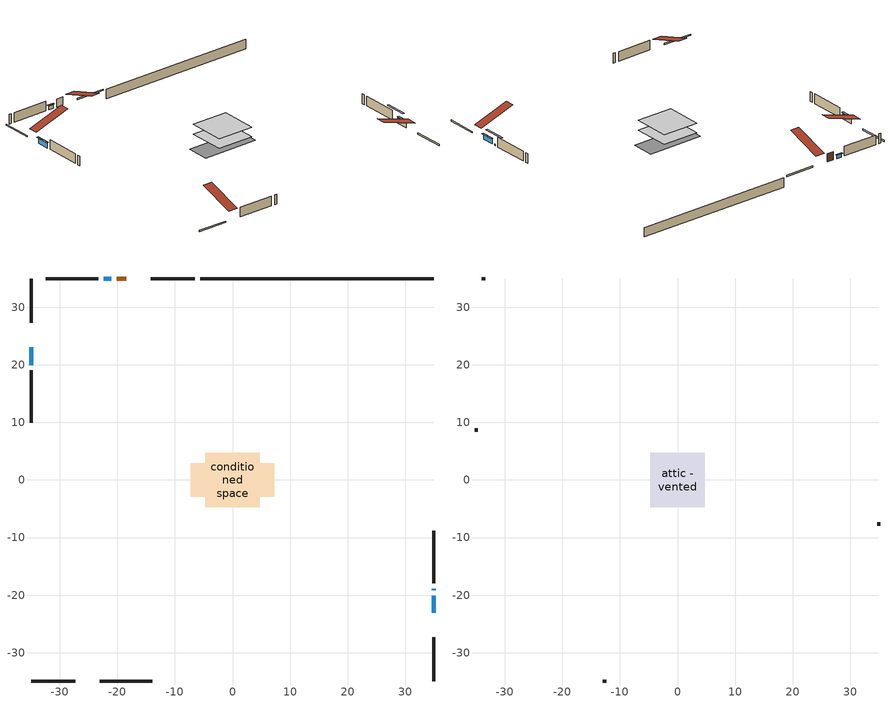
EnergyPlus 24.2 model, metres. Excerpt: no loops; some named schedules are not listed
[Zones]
conditioned space
 floor adiabatic (AdiabaticFloorConstruction): -4.74,-4.74 -4.74,4.74 4.74,4.74 4.74,-4.74 z0.76
 floor foundation (Slab1 construction): -7.25,-2.88 -7.25,2.88 7.25,2.88 7.25,-2.88 z-1.6
 wall outside (RimJoist1 construction): -6.56,34.91 -14.16,34.91 / -34.91,-34.91 -27.31,-34.91 / -34.91,34.91 -34.91,27.31 / 34.91,-34.91 34.91,-27.31 z0.76:1.06
 wall outside (AdiabaticWallConstruction 1): -18.44,34.91 -20.14,34.91 z0.76:2.79
 wall outside (AdiabaticWallConstruction): 34.91,-23.03 34.91,-20.08 z0.76:2.06; -21.07,34.91 -22.4,34.91 z0.76:1.63; -34.91,23.03 -34.91,19.95 z0.76:2.11; 34.91,-19.16 34.91,-18.88 z0.76:1.13
 wall outside (Wall1 construction): -23.32,34.91 -32.43,34.91 / -23.03,-34.91 -13.92,-34.91 / -34.91,19.02 -34.91,9.91 / 34.91,-17.95 34.91,-8.84 z0.76:3.2
 wall foundation (FoundationWall1 construction): -5.63,34.91,-1.6 -5.63,34.91,0.76 30.85,34.91,0.76 30.85,34.91,0.74 34.91,34.91,0.74 34.91,34.91,-1.6
 window (WindowConstruction): 34.91,-23.03 34.91,-20.08 z0.76:2.06
 window (WindowConstruction 1): -21.07,34.91 -22.39,34.91 z0.76:1.63
 window (WindowConstruction 2): -34.91,23.03 -34.91,19.95 z0.76:2.11
 window (WindowConstruction 3): 34.91,-19.16 34.91,-18.88 z0.76:1.12
 door (Door): -18.44,34.91 -20.14,34.91 z0.76:2.79
 ceiling adiabatic (AdiabaticFloorConstruction): 4.74,-4.74 4.74,4.74 -4.74,4.74 -4.74,-4.74 z0.76
attic - vented
 floor to conditioned space (Floor1 construction Reversed): -4.71,-4.71 -4.71,4.71 4.71,4.71 4.71,-4.71 z3.2
 wall outside (Wall2 construction): -33.36,34.91 -33.98,34.91 / -12.99,-34.91 -12.37,-34.91 / -34.91,8.98 -34.91,8.36 / 34.91,-7.92 34.91,-7.3 z0.76:3.2
 roof outside (Roof1 construction): -17.51,34.91,3.2 -17.51,25.73,6.26 -15.09,25.73,6.26 -15.09,34.91,3.2; -23.96,-34.91,3.2 -23.96,-25.73,6.26 -26.38,-25.73,6.26 -26.38,-34.91,3.2; -34.91,23.96,3.2 -25.73,23.96,6.26 -25.73,26.38,6.26 -34.91,26.38,3.2; 34.91,-23.96,3.2 25.73,-23.96,6.26 25.73,-26.38,6.26 34.91,-26.38,3.2
shading: 34.91,-19.88 34.91,-23.23 35.32,-23.23 35.32,-19.88 z2.26; -22.6,34.91 -20.87,34.91 -20.87,35.32 -22.6,35.32 z1.83; -34.91,19.75 -34.91,23.23 -35.32,23.23 -35.32,19.75 z2.31; 34.91,-16.24 34.91,-21.8 35.32,-21.8 35.32,-16.24 z3.76
[Building]
Building 1: Terrain=Suburbs
[Site:Location]
Winnipeg Intl AP_MB: Latitude {deg}=49.91; Longitude {deg}=-97.24; Time Zone {hr}=-6; Elevation {m}=239; Keep Site Location Information=Yes
[Site:GroundTemperature:Shallow]
-2.46526, -5.11642, -5.32873, -4.07063, 0.979979, 6.00706, 10.3653, 13.1261, 13.3606, 11.1152, 6.8681, 1.99523
[Site:WaterMainsTemperature]
Calculation Method=Schedule; Temperature Schedule=mains temperature schedule
[Material] Roughness=Rough; Thermal Absorptance=0.9
Name | Thickness {m} | Conductivity {W/m-K} | Density {kg/m3} | Specific Heat {J/kg-K} | Solar Absorptance | Visible Absorptance
asphalt or fiberglass shingles | 0.00635 | 0.162714 | 1121.4 | 1465.45 | 0.84 | 0.84
ceiling loosefill ins | 0.254 | 0.0480833 | 16.02 | 1046.75 | 0.7 | 0.7
ceiling stud and cavity | 0.1397 | 0.161582 | 65.682 | 1177.47 | 0.7 | 0.7
concrete 4.0 in. | 0.1016 | 1.803125 | 2242.8 | 837.4 | 0.7 | 0.7
concrete 8.0 in. | 0.2032 | 1.803125 | 2242.8 | 837.4 | 0.7 | 0.7
door material | 0.04445 | 0.053851 | 512.64 | 1214.23 | 0.7 | 0.7
exterior vertical ins | 0.0369022 | 0.029427 | 32.04 | 1214.23 | 0.7 | 0.7
floor covering | 0.0127 | 0.0433444 | 54.468 | 1339.84 | 0.6 | 0.6
floor rigid ins; wall rigid ins 1 | 0.512978 | 0.029427 | 32.04 | 1214.23 | 0.7 | 0.7
floor stud and cavity | 0.1397 | 1.75129 | 37.0049 | 1207.88 | 0.7 | 0.7
furniture material conditioned space 1 | 0.1524 | 0.115458 | 640.8 | 1214.23 | 0.6 | 0.6
gypsum board | 0.0127 | 0.160291 | 801 | 837.4 | 0.6 | 0.6
gypsum board 1 | 0.0127 | 0.160291 | 801 | 837.4 | 0.7 | 0.7
osb sheathing 0.5 in. | 0.0127 | 0.115458 | 512.64 | 1214.23 | 0.7 | 0.7
osb sheathing 0.75 in. | 0.01905 | 0.115458 | 512.64 | 1214.23 | 0.7 | 0.7
osb sheathing 2.0 in. | 0.0508 | 0.115458 | 512.64 | 1214.23 | 0.7 | 0.7
rim joist stud and cavity | 0.0508 | 0.0448274 | 125.044 | 1163.47 | 0.6 | 0.6
wall rigid ins | 0.051816 | 0.029427 | 32.04 | 1214.23 | 0.7 | 0.7
wall stud and cavity | 0.1397 | 0.218567 | 139.0536 | 1170.24 | 0.7 | 0.7
wall stud and cavity 1 | 0.0889 | 6.1454 | 50.32683 | 1063.81 | 0.6 | 0.6
wall stud and cavity 2 | 0.0889 | 0.380278 | 52.3479 | 1209.89 | 0.7 | 0.7
wall stud and cavity 3 | 0.0889 | 0.391764 | 83.0341 | 1211.67 | 0.7 | 0.7
wood siding | 0.0254 | 0.102417 | 544.68 | 1172.36 | 0.4 | 0.4
wood siding 1 | 0.00254 | 0.102417 | 544.68 | 1172.36 | 0.4 | 0.4
wood siding 2; wood siding 3; wood siding 4 | 0.0254 | 0.102417 | 544.68 | 1172.36 | 0.7 | 0.7
[WindowMaterial:SimpleGlazingSystem]
Name | U-Factor {W/m2-K} | Solar Heat Gain Coefficient
WindowMaterial | 1.82093 | 0.55
WindowMaterial 1 | 1.975944 | 0.52
WindowMaterial 2 | 1.80617 | 0.56
WindowMaterial 3 | 3.26258 | 0.43
[Construction]
AdiabaticFloorConstruction: floor stud and cavity, floor rigid ins, osb sheathing 0.75 in., floor covering
AdiabaticWallConstruction: wood siding 3, wall rigid ins 1, wall stud and cavity 2, gypsum board
AdiabaticWallConstruction 1: wood siding 4, wall rigid ins 1, wall stud and cavity 2, gypsum board
Door: door material
Floor1 construction Reversed: gypsum board, ceiling stud and cavity, ceiling loosefill ins
FoundationWall1 construction: concrete 8.0 in., gypsum board 1
furniture construction conditioned space 1: furniture material conditioned space 1
PartitionWallConstruction: gypsum board, wall stud and cavity 3, gypsum board
RimJoist1 construction: wood siding 2, osb sheathing 2.0 in., rim joist stud and cavity
Roof1 construction: asphalt or fiberglass shingles
Slab1 construction: concrete 4.0 in.
Wall1 construction: wood siding, wall rigid ins, osb sheathing 0.5 in., wall stud and cavity, gypsum board
Wall2 construction: wood siding 1, wall stud and cavity 1
WindowConstruction: WindowMaterial
WindowConstruction 1: WindowMaterial 1
WindowConstruction 2: WindowMaterial 2
WindowConstruction 3: WindowMaterial 3
[Zone] Multiplier=1; Part of Total Floor Area=Yes
Name | Volume {m3}
attic - vented | 44.0881
conditioned space | 433.1
[Space]
Name | Zone | Volume {m3}
attic - vented 1 | attic - vented | 44.0881
conditioned space 1 | conditioned space | 433.1
[ZoneInfiltration:EffectiveLeakageArea]
infil attic - vented 1: Zone or Space=attic - vented 1; Schedule=Always On Discrete; Effective Air Leakage Area {cm2}=2959.33; Stack Coefficient=0.000382288; Wind Coefficient=1.32104e-05
[ZoneMixing]
whole house fan mix: Zone or Space=attic - vented; Schedule=Always On Continuous; Design Flow Rate Calculation Method=Flow/Zone; Design Flow Rate {m3/s}=0; Source Zone or Space=conditioned space
[SurfaceProperty:ExposedFoundationPerimeter]
Slab1: Exposed Perimeter Calculation Method=TotalExposedPerimeter; Total Exposed Perimeter {m}=40.538
[InternalMass] Zone or ZoneList=conditioned space; Space or SpaceList=conditioned space 1
Name | Construction | Surface Area {m2}
furniture mass conditioned space 1 | furniture construction conditioned space 1 | 69.3198
partition wall mass | PartitionWallConstruction | 173.299
[Lights]
interior lighting: Zone or ZoneList or Space or SpaceList=conditioned space 1; Schedule=interior lighting schedule; Design Level Calculation Method=LightingLevel; Lighting Level {W}=343.2; Return Air Fraction=0; Fraction Radiant=0.6; Fraction Visible=0.2; Fraction Replaceable=1
[People]
occupants: Zone or ZoneList or Space or SpaceList=conditioned space 1; Number of People Schedule=occupants schedule; Number of People Calculation Method=People; Number of People=3; Fraction Radiant=0.314171; Sensible Heat Fraction=0.56303; Activity Level Schedule=occupants activity schedule; Carbon Dioxide Generation Rate {m3/s-W}=0; Enable ASHRAE 55 Comfort Warnings=No; Mean Radiant Temperature Calculation Type=EnclosureAveraged
[ElectricEquipment] Zone or ZoneList or Space or SpaceList=conditioned space 1; Design Level Calculation Method=EquipmentLevel
Name | Schedule | Design Level {W} | Fraction Latent | Fraction Radiant | Fraction Lost
clothes dryer | clothes dryer schedule | 140.772 | 0.015 | 0.081 | 0.85
clothes washer | clothes washer schedule | 32.1985 | 0.03 | 0.162 | 0.7
cooking range | cooking range schedule | 215.147 | 0.08 | 0.432 | 0.2
dishwasher | dishwasher schedule | 66.8632 | 0.3 | 0.18 | 0.4
fridge | fridge schedule | 72.9452 | 0 | 0.6 | 0
mech vent house fan | mech vent house fan schedule | 0 | 0 | 0 | 1
mech vent house fan cfis | mech vent house fan cfis schedule | 0 | 0 | 0 | 0
misc plug loads | misc plug loads schedule | 494.7 | 0.045 | 0.513 | 0.1
whole house fan | Always On Discrete | 0 | 0 | 0 | 1
[OtherEquipment] Zone or ZoneList or Space or SpaceList=conditioned space 1; Design Level Calculation Method=EquipmentLevel
Name | Fuel Type | Schedule | Design Level {W} | Fraction Latent | Fraction Radiant | Fraction Lost
clothes dryer 1 | Electricity | clothes dryer schedule | 0 | 0.015 | 0.081 | 0.85
cooking range 1 | Electricity | cooking range schedule | 0 | 0.08 | 0.432 | 0.2
general water use latent | None | general water use schedule | 62.594 | 1 | 0 | 0
general water use sensible | None | general water use schedule | -61.6891 | 0 | 0.6 | 0
mech vent house fan latent load | None | Always On Discrete | 0 | 1 | 0 | 0
mech vent house fan sensible load | None | Always On Discrete | 0 | 0 | 0 | 0
water heater energy adjustment1 | NaturalGas | Always On Discrete | 0.01 | 0 | 0 | 1
[ZoneInfiltration:DesignFlowRate] Zone or ZoneList or Space or SpaceList=conditioned space 1; Schedule=Always On Discrete; Design Flow Rate Calculation Method=Flow/Zone; Design Flow Rate {m3/s}=0
infil flow; natural vent flow; whole house fan flow
[AvailabilityManager:Scheduled]
central ac and furnace airloop Availability Manager: Schedule=Always On Discrete
[Foundation:Kiva]
Foundation Kiva 1: Initial Indoor Air Temperature {C}=21; Wall Height Above Grade {m}=0.760019; Wall Depth Below Slab {m}=0.2032; Custom Block Material Name 1=exterior vertical ins; Custom Block Depth 1 {m}=2.36001; Custom Block X Position 1 {m}=0.2159; Custom Block Z Position 1 {m}=0
[Foundation:Kiva:Settings]
Soil Conductivity {W/m-K}=0.849921; Soil Density {kg/m3}=1842.3; Soil Specific Heat {J/kg-K}=418.7; Ground Solar Absorptivity=0.9; Ground Thermal Absorptivity=0.9; Ground Surface Roughness {m}=0.03; Far-Field Width {m}=40; Deep-Ground Boundary Condition=ZeroFlux; Deep-Ground Depth {m}=40; Minimum Cell Dimension {m}=0.2; Maximum Cell Growth Coefficient=3; Simulation Timestep=Timestep
[Exterior:Lights]
exterior lighting: Schedule=exterior lighting schedule; Design Level {W}=75.6
[EnergyManagementSystem:GlobalVariable]
central_ac_and_furnace_airloop_Fan_RTF
infil_program_Qfan
infil_program_Qinf
natural_vent_program_Qnv
natural_vent_program_Qwhf
[EnergyManagementSystem:Sensor]
Name | Output:Variable or Output:Meter Index Key | Output:Variable or Output:Meter
airflow_gain | infil flow | Infiltration Sensible Heat Gain Energy
airflow_gain_1 | natural vent flow | Infiltration Sensible Heat Gain Energy
airflow_gain_2 | whole house fan flow | Infiltration Sensible Heat Gain Energy
airflow_loss | infil flow | Infiltration Sensible Heat Loss Energy
airflow_loss_1 | natural vent flow | Infiltration Sensible Heat Loss Energy
airflow_loss_2 | whole house fan flow | Infiltration Sensible Heat Loss Energy
clg_load_cond |  | Cooling:EnergyTransfer:Zone:CONDITIONED SPACE
clg_sp_s; clg_sp_s_1 | cooling setpoint | Schedule Value
clothes_dryer_exhaust_0_sch_s | clothes dryer exhaust 0 schedule | Schedule Value
cool_season | cooling season schedule | Schedule Value
htg_load_cond |  | Heating:EnergyTransfer:Zone:CONDITIONED SPACE
htg_sp_s; htg_sp_s_1 | heating setpoint | Schedule Value
ig_ee_conv | clothes dryer | Electric Equipment Convective Heating Energy
ig_ee_conv_2 | cooking range | Electric Equipment Convective Heating Energy
ig_ee_conv_4 | fridge | Electric Equipment Convective Heating Energy
ig_ee_conv_5 | misc plug loads | Electric Equipment Convective Heating Energy
ig_ee_conv_6 | whole house fan | Electric Equipment Convective Heating Energy
ig_ee_rad | clothes dryer | Electric Equipment Radiant Heating Energy
ig_ee_rad_2 | cooking range | Electric Equipment Radiant Heating Energy
ig_ee_rad_4 | fridge | Electric Equipment Radiant Heating Energy
ig_ee_rad_5 | misc plug loads | Electric Equipment Radiant Heating Energy
ig_ee_rad_6 | whole house fan | Electric Equipment Radiant Heating Energy
ig_lgt_conv | interior lighting | Lights Convective Heating Energy
ig_lgt_rad | interior lighting | Lights Radiant Heating Energy
ig_lgt_vis | interior lighting | Lights Visible Radiation Heating Energy
ig_oe_conv | clothes dryer 1 | Other Equipment Convective Heating Energy
ig_oe_conv_1 | cooking range 1 | Other Equipment Convective Heating Energy
ig_oe_conv_2 | general water use latent | Other Equipment Convective Heating Energy
ig_oe_conv_3 | general water use sensible | Other Equipment Convective Heating Energy
ig_oe_conv_4 | water heater energy adjustment1 | Other Equipment Convective Heating Energy
ig_oe_rad | clothes dryer 1 | Other Equipment Radiant Heating Energy
ig_oe_rad_1 | cooking range 1 | Other Equipment Radiant Heating Energy
ig_oe_rad_2 | general water use latent | Other Equipment Radiant Heating Energy
ig_oe_rad_3 | general water use sensible | Other Equipment Radiant Heating Energy
ig_oe_rad_4 | water heater energy adjustment1 | Other Equipment Radiant Heating Energy
ig_ppl_conv | occupants | People Convective Heating Energy
ig_ppl_rad | occupants | People Radiant Heating Energy
im_conv | furniture mass conditioned space 1 | Surface Inside Face Convection Heat Gain Energy
im_conv_1 | partition wall mass | Surface Inside Face Convection Heat Gain Energy
im_ig | furniture mass conditioned space 1 | Surface Inside Face Internal Gains Radiation Heat Gain Energy
im_ig_1 | partition wall mass | Surface Inside Face Internal Gains Radiation Heat Gain Energy
im_lgt | furniture mass conditioned space 1 | Surface Inside Face Lights Radiation Heat Gain Energy
im_lgt_1 | partition wall mass | Surface Inside Face Lights Radiation Heat Gain Energy
im_sol | furniture mass conditioned space 1 | Surface Inside Face Solar Radiation Heat Gain Energy
im_sol_1 | partition wall mass | Surface Inside Face Solar Radiation Heat Gain Energy
im_surf | furniture mass conditioned space 1 | Surface Inside Face Net Surface Thermal Radiation Heat Gain Energy
im_surf_1 | partition wall mass | Surface Inside Face Net Surface Thermal Radiation Heat Gain Energy
mv_conv | mech vent house fan | Electric Equipment Convective Heating Energy
mv_conv_1 | mech vent house fan cfis | Electric Equipment Convective Heating Energy
mv_conv_2 | mech vent house fan latent load | Other Equipment Convective Heating Energy
mv_conv_3 | mech vent house fan sensible load | Other Equipment Convective Heating Energy
mv_rad | mech vent house fan | Electric Equipment Radiant Heating Energy
mv_rad_1 | mech vent house fan cfis | Electric Equipment Radiant Heating Energy
mv_rad_2 | mech vent house fan latent load | Other Equipment Radiant Heating Energy
mv_rad_3 | mech vent house fan sensible load | Other Equipment Radiant Heating Energy
natural_vent_s | natural vent schedule | Schedule Value
out_pb_s |  | Site Outdoor Air Barometric Pressure
out_wt_s |  | Site Outdoor Air Humidity Ratio
site_vw_s |  | Site Wind Speed
ss_back_out | Window1 | Surface Window Shortwave from Zone Back Out Window Heat Transfer Rate
ss_back_out_1 | Window4 | Surface Window Shortwave from Zone Back Out Window Heat Transfer Rate
ss_back_out_2 | Window6 | Surface Window Shortwave from Zone Back Out Window Heat Transfer Rate
ss_back_out_3 | Window9 | Surface Window Shortwave from Zone Back Out Window Heat Transfer Rate
ss_conv | Door1 | Surface Inside Face Convection Heat Gain Energy
ss_conv_1 | Window1 | Surface Inside Face Convection Heat Gain Energy
ss_conv_2 | Window4 | Surface Inside Face Convection Heat Gain Energy
ss_conv_3 | Window6 | Surface Inside Face Convection Heat Gain Energy
ss_conv_4 | Window9 | Surface Inside Face Convection Heat Gain Energy
ss_ig | Door1 | Surface Inside Face Internal Gains Radiation Heat Gain Energy
ss_ig_1 | Window1 | Surface Inside Face Internal Gains Radiation Heat Gain Energy
ss_ig_2 | Window4 | Surface Inside Face Internal Gains Radiation Heat Gain Energy
ss_ig_3 | Window6 | Surface Inside Face Internal Gains Radiation Heat Gain Energy
ss_ig_4 | Window9 | Surface Inside Face Internal Gains Radiation Heat Gain Energy
ss_lgt | Door1 | Surface Inside Face Lights Radiation Heat Gain Energy
ss_sol | Door1 | Surface Inside Face Solar Radiation Heat Gain Energy
ss_surf | Door1 | Surface Inside Face Net Surface Thermal Radiation Heat Gain Energy
ss_surf_1 | Window1 | Surface Inside Face Net Surface Thermal Radiation Heat Gain Energy
ss_surf_2 | Window4 | Surface Inside Face Net Surface Thermal Radiation Heat Gain Energy
ss_surf_3 | Window6 | Surface Inside Face Net Surface Thermal Radiation Heat Gain Energy
ss_surf_4 | Window9 | Surface Inside Face Net Surface Thermal Radiation Heat Gain Energy
ss_trans_in | Window1 | Surface Window Transmitted Solar Radiation Rate
ss_trans_in_1 | Window4 | Surface Window Transmitted Solar Radiation Rate
ss_trans_in_2 | Window6 | Surface Window Transmitted Solar Radiation Rate
ss_trans_in_3 | Window9 | Surface Window Transmitted Solar Radiation Rate
ss_trans_out | Window1 | Surface Inside Face Initial Transmitted Diffuse Transmitted Out Window Solar Radiation Rate
ss_trans_out_1 | Window4 | Surface Inside Face Initial Transmitted Diffuse Transmitted Out Window Solar Radiation Rate
ss_trans_out_2 | Window6 | Surface Inside Face Initial Transmitted Diffuse Transmitted Out Window Solar Radiation Rate
ss_trans_out_3 | Window9 | Surface Inside Face Initial Transmitted Diffuse Transmitted Out Window Solar Radiation Rate
s_conv | Floor1 | Surface Inside Face Convection Heat Gain Energy
s_conv_1 | FoundationWall1 | Surface Inside Face Convection Heat Gain Energy
s_conv_10 | Wall1:180 | Surface Inside Face Convection Heat Gain Energy
s_conv_11 | Wall1:270 | Surface Inside Face Convection Heat Gain Energy
s_conv_12 | Wall1:90 | Surface Inside Face Convection Heat Gain Energy
s_conv_2 | inferred conditioned ceiling | Surface Inside Face Convection Heat Gain Energy
s_conv_3 | inferred conditioned floor | Surface Inside Face Convection Heat Gain Energy
s_conv_4 | RimJoist1:0 | Surface Inside Face Convection Heat Gain Energy
s_conv_5 | RimJoist1:180 | Surface Inside Face Convection Heat Gain Energy
s_conv_6 | RimJoist1:270 | Surface Inside Face Convection Heat Gain Energy
s_conv_7 | RimJoist1:90 | Surface Inside Face Convection Heat Gain Energy
s_conv_8 | Slab1 | Surface Inside Face Convection Heat Gain Energy
s_conv_9 | Wall1:0 | Surface Inside Face Convection Heat Gain Energy
s_ig | Floor1 | Surface Inside Face Internal Gains Radiation Heat Gain Energy
s_ig_1 | FoundationWall1 | Surface Inside Face Internal Gains Radiation Heat Gain Energy
s_ig_10 | Wall1:180 | Surface Inside Face Internal Gains Radiation Heat Gain Energy
s_ig_11 | Wall1:270 | Surface Inside Face Internal Gains Radiation Heat Gain Energy
s_ig_12 | Wall1:90 | Surface Inside Face Internal Gains Radiation Heat Gain Energy
s_ig_2 | inferred conditioned ceiling | Surface Inside Face Internal Gains Radiation Heat Gain Energy
s_ig_3 | inferred conditioned floor | Surface Inside Face Internal Gains Radiation Heat Gain Energy
s_ig_4 | RimJoist1:0 | Surface Inside Face Internal Gains Radiation Heat Gain Energy
s_ig_5 | RimJoist1:180 | Surface Inside Face Internal Gains Radiation Heat Gain Energy
s_ig_6 | RimJoist1:270 | Surface Inside Face Internal Gains Radiation Heat Gain Energy
s_ig_7 | RimJoist1:90 | Surface Inside Face Internal Gains Radiation Heat Gain Energy
s_ig_8 | Slab1 | Surface Inside Face Internal Gains Radiation Heat Gain Energy
s_ig_9 | Wall1:0 | Surface Inside Face Internal Gains Radiation Heat Gain Energy
s_lgt | Floor1 | Surface Inside Face Lights Radiation Heat Gain Energy
s_lgt_1 | FoundationWall1 | Surface Inside Face Lights Radiation Heat Gain Energy
s_lgt_10 | Wall1:180 | Surface Inside Face Lights Radiation Heat Gain Energy
s_lgt_11 | Wall1:270 | Surface Inside Face Lights Radiation Heat Gain Energy
s_lgt_12 | Wall1:90 | Surface Inside Face Lights Radiation Heat Gain Energy
s_lgt_2 | inferred conditioned ceiling | Surface Inside Face Lights Radiation Heat Gain Energy
s_lgt_3 | inferred conditioned floor | Surface Inside Face Lights Radiation Heat Gain Energy
s_lgt_4 | RimJoist1:0 | Surface Inside Face Lights Radiation Heat Gain Energy
s_lgt_5 | RimJoist1:180 | Surface Inside Face Lights Radiation Heat Gain Energy
s_lgt_6 | RimJoist1:270 | Surface Inside Face Lights Radiation Heat Gain Energy
s_lgt_7 | RimJoist1:90 | Surface Inside Face Lights Radiation Heat Gain Energy
s_lgt_8 | Slab1 | Surface Inside Face Lights Radiation Heat Gain Energy
s_lgt_9 | Wall1:0 | Surface Inside Face Lights Radiation Heat Gain Energy
s_sol | Floor1 | Surface Inside Face Solar Radiation Heat Gain Energy
s_sol_1 | FoundationWall1 | Surface Inside Face Solar Radiation Heat Gain Energy
s_sol_10 | Wall1:180 | Surface Inside Face Solar Radiation Heat Gain Energy
s_sol_11 | Wall1:270 | Surface Inside Face Solar Radiation Heat Gain Energy
s_sol_12 | Wall1:90 | Surface Inside Face Solar Radiation Heat Gain Energy
s_sol_2 | inferred conditioned ceiling | Surface Inside Face Solar Radiation Heat Gain Energy
s_sol_3 | inferred conditioned floor | Surface Inside Face Solar Radiation Heat Gain Energy
s_sol_4 | RimJoist1:0 | Surface Inside Face Solar Radiation Heat Gain Energy
s_sol_5 | RimJoist1:180 | Surface Inside Face Solar Radiation Heat Gain Energy
s_sol_6 | RimJoist1:270 | Surface Inside Face Solar Radiation Heat Gain Energy
s_sol_7 | RimJoist1:90 | Surface Inside Face Solar Radiation Heat Gain Energy
s_sol_8 | Slab1 | Surface Inside Face Solar Radiation Heat Gain Energy
s_sol_9 | Wall1:0 | Surface Inside Face Solar Radiation Heat Gain Energy
s_surf | Floor1 | Surface Inside Face Net Surface Thermal Radiation Heat Gain Energy
s_surf_1 | FoundationWall1 | Surface Inside Face Net Surface Thermal Radiation Heat Gain Energy
s_surf_10 | Wall1:180 | Surface Inside Face Net Surface Thermal Radiation Heat Gain Energy
s_surf_11 | Wall1:270 | Surface Inside Face Net Surface Thermal Radiation Heat Gain Energy
s_surf_12 | Wall1:90 | Surface Inside Face Net Surface Thermal Radiation Heat Gain Energy
s_surf_2 | inferred conditioned ceiling | Surface Inside Face Net Surface Thermal Radiation Heat Gain Energy
s_surf_3 | inferred conditioned floor | Surface Inside Face Net Surface Thermal Radiation Heat Gain Energy
s_surf_4 | RimJoist1:0 | Surface Inside Face Net Surface Thermal Radiation Heat Gain Energy
s_surf_5 | RimJoist1:180 | Surface Inside Face Net Surface Thermal Radiation Heat Gain Energy
s_surf_6 | RimJoist1:270 | Surface Inside Face Net Surface Thermal Radiation Heat Gain Energy
s_surf_7 | RimJoist1:90 | Surface Inside Face Net Surface Thermal Radiation Heat Gain Energy
s_surf_8 | Slab1 | Surface Inside Face Net Surface Thermal Radiation Heat Gain Energy
s_surf_9 | Wall1:0 | Surface Inside Face Net Surface Thermal Radiation Heat Gain Energy
[EnergyManagementSystem:Actuator]
Name | Actuated Component Unique | Actuated Component Type | Actuated Component Control Type
fridge_schedule_act | fridge schedule | Schedule:Constant | Schedule Value
infil_flow_act | infil flow | Zone Infiltration | Air Exchange Flow Rate
mech_vent_house_fan_cfis_act | mech vent house fan cfis | ElectricEquipment | Electricity Rate
mech_vent_house_fan_latent_load_act | mech vent house fan latent load | OtherEquipment | Power Level
mech_vent_house_fan_sensible_load_act | mech vent house fan sensible load | OtherEquipment | Power Level
natural_vent_flow_act | natural vent flow | Zone Infiltration | Air Exchange Flow Rate
water_heater_ec_adj_act | water heater energy adjustment1 | OtherEquipment | Power Level
whole_house_fan_act | whole house fan | ElectricEquipment | Electricity Rate
whole_house_fan_flow_act | whole house fan flow | Zone Infiltration | Air Exchange Flow Rate
whole_house_fan_mix_act | whole house fan mix | ZoneMixing | Air Exchange Flow Rate
[EnergyManagementSystem:Program]
central_ac_and_furnace_supply_fan_disaggregate_program: Set central_ac_and_furnace_supply_fan_clg = 0; If central_ac_and_furnace_clg_coil_s > 0; Set central_ac_and_furnace_supply_fan_clg = central_ac_and_furnace_supply_fan_s; EndIf
central_ac_and_furnace_supply_fan_disaggregate_program_1: Set central_ac_and_furnace_supply_fan_primary_htg = 0; If central_ac_and_furnace_htg_coil_s > 0; Set central_ac_and_furnace_supply_fan_primary_htg = central_ac_and_furnace_supply_fan_s_1; EndIf
